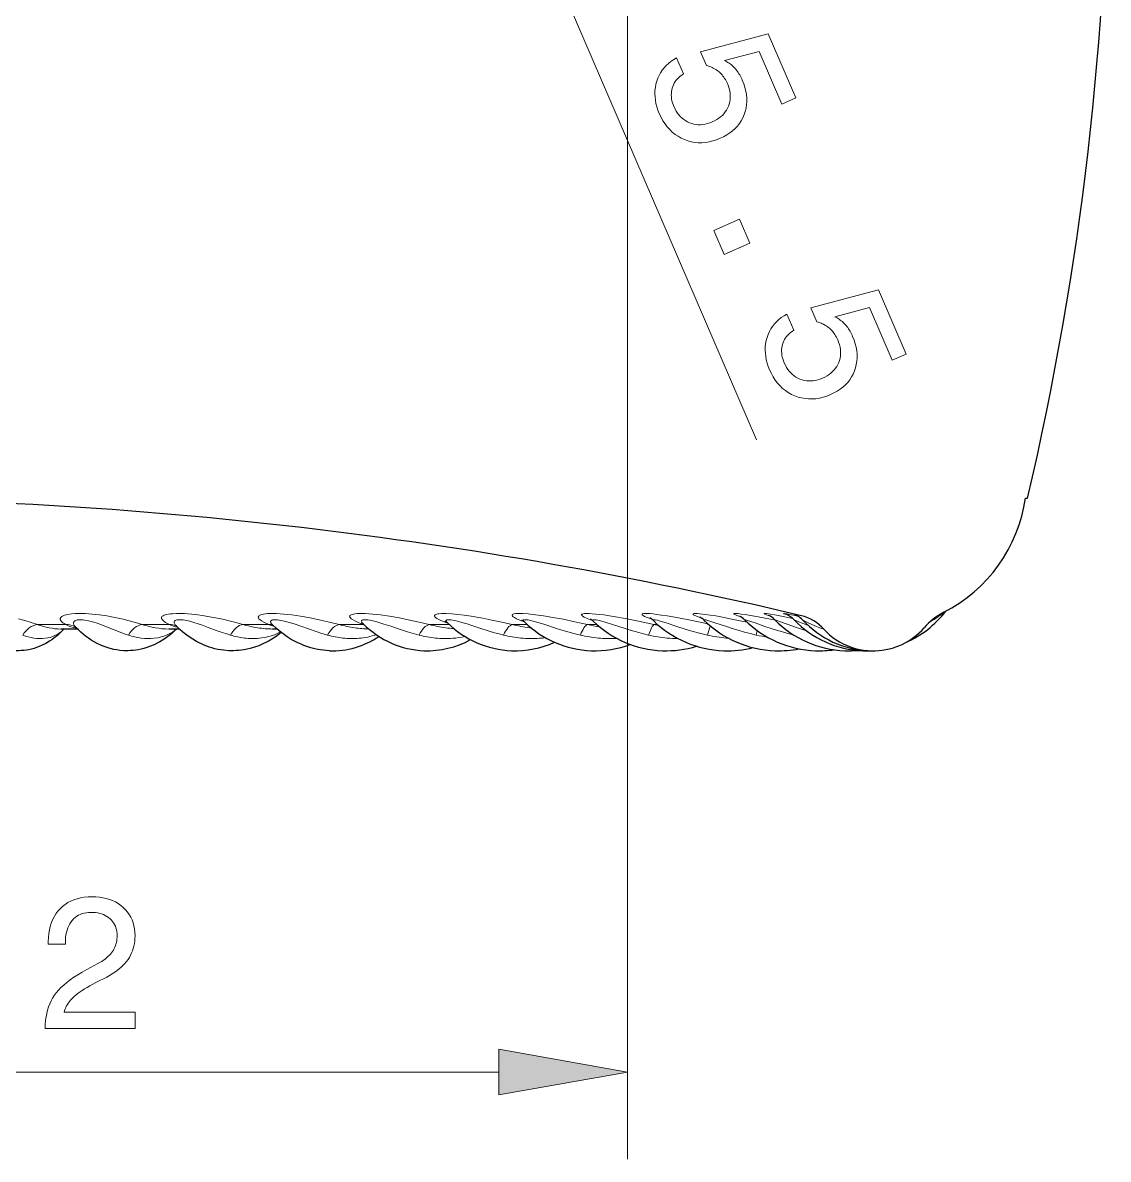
# Model space of a CAD drawing. Extents: x 0 to 297, y 0 to 420.
# Drawn here: x 153.73 to 178.62, y 105.87 to 131.92 of the extents above; entities that cross this region are included whole.
import ezdxf

# ---------------------------------------------------------------- set-up
doc = ezdxf.new("R2010")
doc.units = 0

msp = doc.modelspace()

# ---------------------------------------------------------------- linework, layer by layer
at = {"color": 7, "lineweight": 13}
for p, q in [((167.6, 140.125), (167.6, 105.869)), ((132.354, 107.869), (164.646, 107.869))]:
    msp.add_line(p, q, dxfattribs=at)
at = {"color": 7, "lineweight": 13, "ltscale": 0.313049}
msp.add_line((165.602, 133.86), (170.555, 122.359), dxfattribs=at)
at = {"color": 7, "lineweight": 30, "ltscale": 0.001249}
msp.add_line((176.725, 121.025), (176.775, 121.025), dxfattribs=at)
at = {"color": 7, "lineweight": 13, "ltscale": 0.01619}
msp.add_line((154.71, 118.127), (154.063, 118.127), dxfattribs=at)
at = {"color": 7, "lineweight": 30, "ltscale": 0.000805789}
msp.add_line((154.95, 118.055), (154.926, 118.076), dxfattribs=at)
at = {"color": 7, "lineweight": 13, "ltscale": 0.015672}
msp.add_line((157.092, 118.127), (156.465, 118.127), dxfattribs=at)
at = {"color": 7, "lineweight": 30, "ltscale": 0.000941966}
msp.add_line((157.252, 118.089), (157.224, 118.114), dxfattribs=at)
at = {"color": 7, "lineweight": 13, "ltscale": 0.014981}
msp.add_line((159.379, 118.127), (158.779, 118.127), dxfattribs=at)
at = {"color": 7, "lineweight": 30, "ltscale": 0.001097}
msp.add_line((159.454, 118.119), (159.421, 118.148), dxfattribs=at)
at = {"color": 7, "lineweight": 13, "ltscale": 0.014127}
msp.add_line((161.546, 118.127), (160.981, 118.127), dxfattribs=at)
at = {"color": 7, "lineweight": 13, "ltscale": 0.000231154}
msp.add_line((161.546, 118.127), (161.555, 118.124), dxfattribs=at)
at = {"color": 7, "lineweight": 13, "ltscale": 0.01157}
msp.add_line((163.509, 118.127), (163.046, 118.127), dxfattribs=at)
at = {"color": 7, "lineweight": 13, "ltscale": 0.00862}
msp.add_line((165.297, 118.127), (164.952, 118.127), dxfattribs=at)
at = {"color": 7, "lineweight": 13, "ltscale": 0.000806824}
msp.add_line((165.387, 118.05), (165.355, 118.054), dxfattribs=at)
at = {"color": 7, "lineweight": 13, "ltscale": 0.00544}
msp.add_line((166.895, 118.127), (166.678, 118.127), dxfattribs=at)
at = {"color": 7, "lineweight": 13, "ltscale": 0.002108}
msp.add_line((168.289, 118.127), (168.204, 118.127), dxfattribs=at)
at = {"color": 7, "lineweight": 13, "ltscale": 0.002866}
msp.add_line((168.317, 118.103), (168.204, 118.127), dxfattribs=at)
at = {"color": 7, "lineweight": 30, "ltscale": 0.009483}
msp.add_line((154.979, 118.025), (154.6, 118.025), dxfattribs=at)
at = {"color": 7, "lineweight": 30, "ltscale": 0.000650913}
msp.add_line((154.673, 118.025), (154.654, 118.008), dxfattribs=at)
at = {"color": 7, "lineweight": 30, "ltscale": 0.006085}
msp.add_line((157.318, 118.025), (157.075, 118.025), dxfattribs=at)
at = {"color": 7, "lineweight": 30, "ltscale": 0.002478}
msp.add_line((159.555, 118.025), (159.456, 118.025), dxfattribs=at)
at = {"color": 7, "lineweight": 13, "ltscale": 0.001442}
msp.add_line((169.919, 117.812), (169.862, 117.817), dxfattribs=at)
at = {"color": 7, "lineweight": 13, "ltscale": 0.002634}
msp.add_line((170.572, 117.988), (170.552, 117.885), dxfattribs=at)
at = {"color": 7, "lineweight": 13}
for points in [[(168.724, 131.118), (168.882, 130.75), (168.843, 130.724), (168.808, 130.697), (168.775, 130.668), (168.744, 130.638), (168.717, 130.606), (168.693, 130.573), (168.671, 130.538), (168.652, 130.502), (168.636, 130.465), (168.623, 130.426), (168.613, 130.386), (168.606, 130.346), (168.603, 130.305), (168.602, 130.263), (168.604, 130.221), (168.61, 130.178), (168.618, 130.135), (168.63, 130.091), (168.645, 130.046), (168.663, 130.001), (168.688, 129.948), (168.715, 129.898), (168.745, 129.851), (168.778, 129.809), (168.813, 129.77), (168.85, 129.734), (168.889, 129.702), (168.932, 129.674), (168.976, 129.649), (169.023, 129.628), (169.072, 129.611), (169.121, 129.599), (169.171, 129.59), (169.221, 129.586), (169.273, 129.586), (169.325, 129.59), (169.377, 129.599), (169.43, 129.612), (169.484, 129.629), (169.539, 129.651), (169.593, 129.676), (169.644, 129.704), (169.691, 129.734), (169.734, 129.766), (169.773, 129.801), (169.809, 129.838), (169.841, 129.878), (169.869, 129.919), (169.894, 129.964), (169.915, 130.01), (169.931, 130.058), (169.944, 130.107), (169.952, 130.157), (169.956, 130.207), (169.956, 130.259), (169.951, 130.311), (169.942, 130.364), (169.928, 130.418), (169.911, 130.473), (169.889, 130.529), (169.874, 130.561), (169.859, 130.591), (169.842, 130.62), (169.825, 130.649), (169.806, 130.676), (169.787, 130.702), (169.766, 130.727), (169.745, 130.751), (169.722, 130.773), (169.698, 130.795), (169.674, 130.815), (169.648, 130.834), (169.621, 130.852), (169.594, 130.869), (169.565, 130.885), (169.536, 130.899), (169.506, 130.912), (169.474, 130.924), (169.442, 130.935), (169.409, 130.945), (169.273, 131.26), (170.826, 131.672), (171.46, 130.2), (171.135, 130.06), (170.615, 131.267), (169.826, 131.058), (169.852, 131.045), (169.877, 131.031), (169.902, 131.016), (169.926, 131), (169.949, 130.983), (169.972, 130.965), (169.995, 130.946), (170.017, 130.925), (170.038, 130.904), (170.059, 130.881), (170.08, 130.858), (170.099, 130.834), (170.118, 130.809), (170.136, 130.782), (170.154, 130.756), (170.171, 130.728), (170.187, 130.699), (170.202, 130.669), (170.217, 130.639), (170.231, 130.608), (170.264, 130.523), (170.291, 130.44), (170.312, 130.358), (170.326, 130.278), (170.333, 130.198), (170.334, 130.119), (170.329, 130.042), (170.317, 129.966), (170.298, 129.891), (170.273, 129.817), (170.243, 129.745), (170.206, 129.678), (170.165, 129.614), (170.118, 129.554), (170.066, 129.498), (170.008, 129.445), (169.945, 129.397), (169.877, 129.352), (169.803, 129.311), (169.724, 129.274), (169.638, 129.24), (169.553, 129.213), (169.468, 129.193), (169.385, 129.18), (169.302, 129.173), (169.221, 129.174), (169.14, 129.181), (169.06, 129.196), (168.981, 129.217), (168.904, 129.245), (168.828, 129.28), (168.757, 129.32), (168.689, 129.365), (168.625, 129.417), (168.566, 129.474), (168.51, 129.536), (168.458, 129.604), (168.411, 129.678), (168.367, 129.758), (168.327, 129.843), (168.296, 129.92), (168.271, 129.997), (168.251, 130.073), (168.237, 130.148), (168.229, 130.223), (168.226, 130.296), (168.228, 130.369), (168.236, 130.441), (168.25, 130.513), (168.269, 130.583), (168.293, 130.652), (168.322, 130.717), (168.356, 130.779), (168.394, 130.837), (168.437, 130.892), (168.485, 130.944), (168.538, 130.993), (168.595, 131.038), (168.657, 131.079)], [(169.576, 127.162), (170.166, 127.417), (170.402, 126.869), (169.811, 126.614)], [(171.254, 125.243), (171.412, 124.875), (171.373, 124.849), (171.337, 124.822), (171.304, 124.793), (171.274, 124.763), (171.247, 124.731), (171.223, 124.698), (171.201, 124.664), (171.182, 124.628), (171.166, 124.59), (171.153, 124.551), (171.143, 124.511), (171.136, 124.471), (171.132, 124.43), (171.132, 124.388), (171.134, 124.346), (171.14, 124.303), (171.148, 124.26), (171.16, 124.216), (171.175, 124.171), (171.193, 124.126), (171.218, 124.073), (171.245, 124.023), (171.275, 123.977), (171.308, 123.934), (171.342, 123.895), (171.38, 123.859), (171.419, 123.827), (171.461, 123.799), (171.506, 123.775), (171.553, 123.754), (171.602, 123.737), (171.651, 123.724), (171.701, 123.715), (171.751, 123.711), (171.802, 123.711), (171.854, 123.716), (171.907, 123.724), (171.96, 123.737), (172.014, 123.755), (172.069, 123.776), (172.123, 123.801), (172.174, 123.829), (172.221, 123.859), (172.264, 123.892), (172.303, 123.926), (172.339, 123.963), (172.371, 124.003), (172.399, 124.045), (172.424, 124.089), (172.445, 124.135), (172.461, 124.183), (172.474, 124.232), (172.482, 124.282), (172.486, 124.333), (172.485, 124.384), (172.481, 124.436), (172.472, 124.49), (172.458, 124.544), (172.44, 124.599), (172.418, 124.654), (172.404, 124.686), (172.389, 124.716), (172.372, 124.746), (172.355, 124.774), (172.336, 124.801), (172.317, 124.827), (172.296, 124.852), (172.275, 124.876), (172.252, 124.898), (172.228, 124.92), (172.204, 124.941), (172.178, 124.96), (172.151, 124.978), (172.124, 124.994), (172.095, 125.01), (172.066, 125.024), (172.036, 125.038), (172.004, 125.05), (171.972, 125.06), (171.939, 125.07), (171.803, 125.385), (173.356, 125.797), (173.99, 124.326), (173.665, 124.186), (173.145, 125.392), (172.356, 125.183), (172.382, 125.17), (172.407, 125.156), (172.431, 125.141), (172.456, 125.125), (172.479, 125.108), (172.502, 125.09), (172.525, 125.071), (172.547, 125.051), (172.568, 125.029), (172.589, 125.007), (172.61, 124.983), (172.629, 124.959), (172.648, 124.934), (172.666, 124.908), (172.684, 124.881), (172.701, 124.853), (172.717, 124.824), (172.732, 124.795), (172.747, 124.764), (172.761, 124.733), (172.794, 124.649), (172.821, 124.566), (172.841, 124.484), (172.855, 124.403), (172.863, 124.323), (172.864, 124.245), (172.858, 124.167), (172.846, 124.091), (172.828, 124.016), (172.803, 123.942), (172.772, 123.87), (172.736, 123.803), (172.695, 123.739), (172.648, 123.679), (172.596, 123.623), (172.538, 123.57), (172.475, 123.522), (172.407, 123.477), (172.333, 123.436), (172.254, 123.399), (172.168, 123.365), (172.083, 123.338), (171.998, 123.318), (171.915, 123.305), (171.832, 123.299), (171.751, 123.299), (171.67, 123.307), (171.59, 123.321), (171.511, 123.342), (171.433, 123.37), (171.358, 123.405), (171.286, 123.445), (171.219, 123.491), (171.155, 123.542), (171.096, 123.599), (171.04, 123.661), (170.988, 123.73), (170.941, 123.803), (170.897, 123.883), (170.857, 123.968), (170.826, 124.046), (170.801, 124.122), (170.781, 124.198), (170.767, 124.273), (170.759, 124.348), (170.756, 124.421), (170.758, 124.494), (170.766, 124.566), (170.78, 124.638), (170.799, 124.708), (170.823, 124.777), (170.852, 124.842), (170.885, 124.904), (170.924, 124.963), (170.967, 125.018), (171.015, 125.069), (171.067, 125.118), (171.125, 125.163), (171.187, 125.205)], [(154.242, 108.869), (154.242, 108.881), (154.244, 108.969), (154.251, 109.054), (154.261, 109.135), (154.275, 109.214), (154.294, 109.29), (154.317, 109.363), (154.344, 109.432), (154.375, 109.499), (154.41, 109.564), (154.449, 109.625), (154.494, 109.684), (154.545, 109.744), (154.603, 109.803), (154.667, 109.862), (154.739, 109.922), (154.817, 109.981), (154.901, 110.04), (154.993, 110.099), (155.091, 110.157), (155.195, 110.216), (155.45, 110.355), (155.495, 110.38), (155.537, 110.406), (155.577, 110.433), (155.614, 110.46), (155.649, 110.487), (155.681, 110.515), (155.711, 110.544), (155.738, 110.574), (155.763, 110.604), (155.786, 110.634), (155.806, 110.666), (155.823, 110.699), (155.839, 110.732), (155.853, 110.767), (155.865, 110.803), (155.874, 110.84), (155.881, 110.878), (155.887, 110.917), (155.89, 110.957), (155.891, 110.998), (155.889, 111.045), (155.884, 111.09), (155.876, 111.133), (155.865, 111.174), (155.85, 111.213), (155.832, 111.251), (155.811, 111.287), (155.786, 111.321), (155.759, 111.353), (155.728, 111.383), (155.694, 111.411), (155.658, 111.436), (155.62, 111.458), (155.579, 111.477), (155.536, 111.493), (155.492, 111.506), (155.445, 111.516), (155.395, 111.524), (155.344, 111.528), (155.29, 111.529), (155.237, 111.528), (155.186, 111.522), (155.137, 111.513), (155.091, 111.5), (155.047, 111.483), (155.005, 111.463), (154.966, 111.439), (154.928, 111.411), (154.894, 111.379), (154.861, 111.344), (154.831, 111.305), (154.805, 111.264), (154.781, 111.22), (154.761, 111.173), (154.743, 111.124), (154.729, 111.071), (154.718, 111.016), (154.71, 110.958), (154.706, 110.897), (154.704, 110.834), (154.704, 110.798), (154.312, 110.798), (154.312, 110.859), (154.315, 110.952), (154.323, 111.041), (154.336, 111.126), (154.355, 111.207), (154.379, 111.284), (154.409, 111.357), (154.444, 111.426), (154.485, 111.492), (154.53, 111.553), (154.582, 111.611), (154.638, 111.663), (154.697, 111.71), (154.761, 111.752), (154.828, 111.788), (154.9, 111.818), (154.975, 111.843), (155.054, 111.863), (155.136, 111.877), (155.223, 111.885), (155.313, 111.888), (155.4, 111.885), (155.484, 111.878), (155.564, 111.866), (155.64, 111.848), (155.714, 111.826), (155.783, 111.799), (155.85, 111.767), (155.913, 111.73), (155.973, 111.688), (156.029, 111.641), (156.081, 111.59), (156.127, 111.536), (156.168, 111.479), (156.204, 111.419), (156.234, 111.356), (156.258, 111.29), (156.277, 111.22), (156.291, 111.148), (156.299, 111.072), (156.302, 110.994), (156.3, 110.933), (156.296, 110.873), (156.288, 110.815), (156.276, 110.758), (156.262, 110.703), (156.244, 110.65), (156.224, 110.598), (156.199, 110.547), (156.172, 110.498), (156.142, 110.451), (156.108, 110.405), (156.071, 110.36), (156.03, 110.317), (155.987, 110.275), (155.939, 110.234), (155.889, 110.194), (155.835, 110.155), (155.777, 110.118), (155.717, 110.082), (155.653, 110.047), (155.4, 109.919), (155.33, 109.882), (155.264, 109.845), (155.202, 109.809), (155.144, 109.774), (155.09, 109.74), (155.04, 109.706), (154.995, 109.674), (154.953, 109.641), (154.916, 109.61), (154.882, 109.579), (154.852, 109.549), (154.824, 109.517), (154.797, 109.485), (154.774, 109.452), (154.752, 109.419), (154.732, 109.384), (154.714, 109.349), (154.699, 109.314), (154.686, 109.277), (154.674, 109.24), (156.302, 109.24), (156.302, 108.869)], [(164.646, 107.348), (167.6, 107.869), (164.646, 108.39)]]:
    msp.add_lwpolyline(points, close=True, dxfattribs=at)
for points in [[(154.71, 118.127), (154.677, 118.148), (154.647, 118.17), (154.626, 118.188), (154.61, 118.205), (154.601, 118.218), (154.594, 118.231), (154.589, 118.242), (154.587, 118.254), (154.587, 118.264), (154.59, 118.274), (154.594, 118.283), (154.6, 118.292), (154.612, 118.304), (154.625, 118.314), (154.653, 118.329), (154.684, 118.341), (154.721, 118.351), (154.76, 118.359), (154.842, 118.371), (154.93, 118.378), (155.021, 118.381), (155.092, 118.38), (155.165, 118.378), (155.32, 118.368), (155.484, 118.35), (155.657, 118.325), (155.838, 118.292), (156.028, 118.25), (156.169, 118.214), (156.316, 118.173), (156.465, 118.127)], [(157.092, 118.127), (157.045, 118.15), (157.001, 118.176), (156.964, 118.202), (156.945, 118.218), (156.93, 118.233), (156.921, 118.246), (156.914, 118.257), (156.91, 118.268), (156.909, 118.278), (156.91, 118.287), (156.912, 118.296), (156.92, 118.309), (156.932, 118.32), (156.947, 118.33), (156.97, 118.341), (156.996, 118.35), (157.031, 118.359), (157.069, 118.366), (157.112, 118.372), (157.158, 118.376), (157.254, 118.38), (157.357, 118.38), (157.434, 118.377), (157.515, 118.372), (157.605, 118.365), (157.698, 118.355), (157.891, 118.329), (158.101, 118.292), (158.314, 118.248), (158.432, 118.22), (158.554, 118.189), (158.665, 118.159), (158.779, 118.127)], [(159.379, 118.127), (159.317, 118.153), (159.257, 118.182), (159.206, 118.212), (159.167, 118.24), (159.145, 118.262), (159.133, 118.281), (159.129, 118.297), (159.13, 118.305), (159.132, 118.313), (159.139, 118.323), (159.147, 118.331), (159.165, 118.342), (159.186, 118.351), (159.21, 118.358), (159.248, 118.366), (159.291, 118.373), (159.343, 118.377), (159.399, 118.38), (159.469, 118.381), (159.544, 118.379), (159.628, 118.375), (159.716, 118.368), (159.9, 118.349), (160.1, 118.32), (160.319, 118.281), (160.558, 118.231), (160.764, 118.183), (160.981, 118.127)], [(161.546, 118.127), (161.475, 118.153), (161.406, 118.182), (161.343, 118.212), (161.293, 118.24), (161.26, 118.262), (161.24, 118.282), (161.228, 118.298), (161.225, 118.309), (161.224, 118.318), (161.227, 118.326), (161.231, 118.333), (161.243, 118.344), (161.259, 118.352), (161.279, 118.359), (161.31, 118.367), (161.347, 118.373), (161.393, 118.378), (161.445, 118.38), (161.509, 118.381), (161.579, 118.379), (161.662, 118.375), (161.75, 118.368), (161.933, 118.348), (162.135, 118.319), (162.36, 118.28), (162.607, 118.23), (162.82, 118.182), (163.046, 118.127)], [(163.473, 118.16), (163.37, 118.199), (163.286, 118.236), (163.227, 118.268), (163.197, 118.289), (163.181, 118.307), (163.173, 118.321), (163.172, 118.33), (163.174, 118.337), (163.179, 118.345), (163.186, 118.351), (163.202, 118.359), (163.222, 118.366), (163.245, 118.371), (163.271, 118.375), (163.332, 118.38), (163.384, 118.381), (163.44, 118.38), (163.57, 118.373), (163.702, 118.361), (163.849, 118.343), (164.01, 118.319), (164.14, 118.298), (164.279, 118.273), (164.487, 118.231), (164.712, 118.183), (164.952, 118.127)], [(165.226, 118.193), (165.128, 118.229), (165.055, 118.26), (165.006, 118.286), (164.978, 118.305), (164.961, 118.32), (164.953, 118.332), (164.951, 118.34), (164.952, 118.346), (164.957, 118.353), (164.963, 118.359), (164.977, 118.365), (164.994, 118.37), (165.039, 118.377), (165.095, 118.381), (165.143, 118.381), (165.197, 118.379), (165.32, 118.371), (165.485, 118.353), (165.674, 118.326), (165.886, 118.291), (166.123, 118.247), (166.387, 118.192), (166.678, 118.127)], [(166.789, 118.223), (166.675, 118.266), (166.604, 118.299), (166.565, 118.323), (166.555, 118.331), (166.548, 118.339), (166.544, 118.346), (166.544, 118.352), (166.545, 118.357), (166.549, 118.362), (166.563, 118.369), (166.583, 118.375), (166.61, 118.378), (166.659, 118.381), (166.719, 118.38), (166.79, 118.376), (166.87, 118.369), (167.057, 118.347), (167.28, 118.312), (167.542, 118.266), (167.853, 118.203), (168.204, 118.127)], [(168.138, 118.256), (168.047, 118.289), (167.988, 118.315), (167.954, 118.334), (167.936, 118.349), (167.933, 118.354), (167.931, 118.359), (167.932, 118.363), (167.935, 118.367), (167.945, 118.373), (167.961, 118.377), (167.983, 118.379), (168.009, 118.381), (168.058, 118.38), (168.117, 118.377), (168.187, 118.371), (168.267, 118.361), (168.379, 118.346), (168.504, 118.327), (168.768, 118.281), (169.08, 118.22), (169.443, 118.143)], [(169.276, 118.282), (169.181, 118.317), (169.129, 118.341), (169.114, 118.35), (169.105, 118.357), (169.101, 118.363), (169.1, 118.365), (169.1, 118.368), (169.101, 118.371), (169.104, 118.373), (169.11, 118.376), (169.124, 118.379), (169.164, 118.381), (169.206, 118.379), (169.256, 118.376), (169.38, 118.361), (169.491, 118.345), (169.62, 118.324), (169.776, 118.296), (169.953, 118.262), (170.337, 118.183)], [(170.196, 118.303), (170.105, 118.334), (170.057, 118.355), (170.04, 118.366), (170.036, 118.37), (170.035, 118.372), (170.036, 118.375), (170.039, 118.377), (170.048, 118.379), (170.063, 118.381), (170.083, 118.381), (170.137, 118.377), (170.208, 118.369), (170.296, 118.356), (170.416, 118.336), (170.558, 118.31), (170.912, 118.24), (170.99, 118.224)], [(170.849, 118.328), (170.788, 118.348), (170.751, 118.362), (170.733, 118.372), (170.73, 118.375), (170.729, 118.376), (170.729, 118.377), (170.729, 118.378), (170.73, 118.379), (170.733, 118.38), (170.739, 118.381), (170.758, 118.381), (170.788, 118.378), (170.88, 118.365), (170.974, 118.349), (171.09, 118.327), (171.389, 118.267)], [(171.505, 118.319), (171.359, 118.35), (171.255, 118.37), (171.192, 118.38), (171.176, 118.381), (171.173, 118.381), (171.173, 118.38), (171.172, 118.38), (171.172, 118.38), (171.172, 118.379), (171.172, 118.379), (171.172, 118.379), (171.173, 118.378), (171.18, 118.374), (171.207, 118.365), (171.256, 118.35)], [(171.587, 118.329), (171.387, 118.375), (171.363, 118.38), (171.36, 118.381), (171.36, 118.381), (171.359, 118.381), (171.36, 118.381), (171.362, 118.38), (171.387, 118.373)], [(153.632, 118.259), (153.773, 118.221), (153.917, 118.177), (154.063, 118.127)], [(154.95, 118.055), (154.925, 118.083), (154.908, 118.109), (154.897, 118.131), (154.893, 118.145), (154.892, 118.158), (154.893, 118.175), (154.898, 118.188), (154.904, 118.198), (154.912, 118.206), (154.924, 118.215), (154.938, 118.222), (154.956, 118.229), (154.976, 118.234), (155.02, 118.239), (155.068, 118.238), (155.107, 118.236), (155.147, 118.23), (155.236, 118.213), (155.293, 118.199), (155.354, 118.182), (155.433, 118.156), (155.518, 118.126), (155.688, 118.06), (155.882, 117.983), (156.056, 117.918), (156.149, 117.885)], [(157.252, 118.089), (157.225, 118.121), (157.209, 118.148), (157.202, 118.17), (157.201, 118.182), (157.203, 118.192), (157.207, 118.202), (157.213, 118.21), (157.223, 118.218), (157.234, 118.224), (157.26, 118.233), (157.291, 118.238), (157.316, 118.239), (157.343, 118.239), (157.404, 118.233), (157.479, 118.221), (157.561, 118.202), (157.652, 118.176), (157.752, 118.144), (157.824, 118.12), (157.982, 118.062), (158.185, 117.987), (158.281, 117.953), (158.382, 117.919), (158.489, 117.885)], [(159.454, 118.119), (159.432, 118.145), (159.419, 118.165), (159.412, 118.181), (159.411, 118.192), (159.412, 118.2), (159.414, 118.208), (159.418, 118.214), (159.428, 118.222), (159.439, 118.229), (159.453, 118.233), (159.469, 118.236), (159.505, 118.239), (159.536, 118.238), (159.57, 118.235), (159.647, 118.223), (159.726, 118.206), (159.815, 118.182), (159.948, 118.14), (160.102, 118.088), (160.277, 118.027), (160.46, 117.965), (160.56, 117.933), (160.72, 117.885)], [(161.533, 118.145), (161.511, 118.17), (161.5, 118.189), (161.497, 118.203), (161.498, 118.211), (161.501, 118.218), (161.507, 118.224), (161.515, 118.229), (161.53, 118.235), (161.547, 118.238), (161.568, 118.239), (161.59, 118.239), (161.642, 118.234), (161.686, 118.227), (161.734, 118.217), (161.847, 118.189), (161.941, 118.161), (162.011, 118.139), (162.166, 118.088), (162.37, 118.02), (162.555, 117.96), (162.656, 117.93), (162.816, 117.885)], [(163.465, 118.168), (163.449, 118.187), (163.44, 118.202), (163.437, 118.213), (163.438, 118.22), (163.442, 118.225), (163.447, 118.23), (163.454, 118.233), (163.469, 118.237), (163.487, 118.239), (163.516, 118.238), (163.55, 118.235), (163.619, 118.223), (163.7, 118.204), (163.801, 118.176), (163.918, 118.14), (164.053, 118.096), (164.207, 118.046), (164.426, 117.977), (164.549, 117.941), (164.65, 117.913), (164.756, 117.885)], [(165.232, 118.188), (165.215, 118.208), (165.211, 118.215), (165.211, 118.221), (165.212, 118.226), (165.215, 118.23), (165.22, 118.234), (165.227, 118.236), (165.244, 118.239), (165.265, 118.239), (165.291, 118.236), (165.321, 118.232), (165.374, 118.221), (165.436, 118.206), (165.514, 118.185), (165.705, 118.126), (165.949, 118.047), (166.094, 118.002), (166.225, 117.963), (166.366, 117.924), (166.517, 117.885)], [(166.813, 118.204), (166.801, 118.218), (166.798, 118.223), (166.798, 118.228), (166.799, 118.231), (166.802, 118.234), (166.808, 118.237), (166.817, 118.239), (166.842, 118.238), (166.875, 118.234), (166.918, 118.226), (167.012, 118.202), (167.088, 118.179), (167.276, 118.12), (167.518, 118.042), (167.661, 117.998), (167.859, 117.942), (167.968, 117.913), (168.082, 117.885)], [(168.191, 118.217), (168.183, 118.227), (168.182, 118.231), (168.183, 118.235), (168.185, 118.236), (168.19, 118.238), (168.202, 118.239), (168.235, 118.235), (168.283, 118.225), (168.345, 118.208), (168.488, 118.164), (168.754, 118.077), (168.923, 118.024), (169.076, 117.978), (169.245, 117.931), (169.431, 117.885)], [(169.352, 118.227), (169.348, 118.233), (169.347, 118.235), (169.348, 118.236), (169.349, 118.237), (169.351, 118.238), (169.36, 118.239), (169.392, 118.234), (169.443, 118.22), (169.488, 118.207), (169.603, 118.17), (169.845, 118.088), (170.001, 118.038), (170.135, 117.996), (170.283, 117.954), (170.412, 117.919), (170.552, 117.885)], [(170.284, 118.234), (170.282, 118.237), (170.282, 118.237), (170.282, 118.238), (170.282, 118.238), (170.283, 118.239), (170.286, 118.239), (170.303, 118.236), (170.351, 118.222), (170.397, 118.207), (170.523, 118.163), (170.747, 118.084), (170.892, 118.036), (171.016, 117.997), (171.152, 117.957), (171.272, 117.925), (171.399, 117.893)], [(170.975, 118.238), (170.975, 118.239), (170.975, 118.239), (170.975, 118.239), (170.975, 118.239), (170.975, 118.239), (170.976, 118.239), (170.978, 118.239), (171.008, 118.229), (171.084, 118.2), (171.283, 118.125), (171.427, 118.073), (171.61, 118.011), (171.715, 117.978)], [(172.103, 118.018), (172.011, 118.053), (171.93, 118.085), (171.823, 118.13), (171.74, 118.167), (171.678, 118.197), (171.636, 118.219), (171.615, 118.232), (171.61, 118.236)], [(157.251, 118.025), (157.223, 118.001), (157.193, 117.978), (157.161, 117.956), (157.127, 117.935), (157.057, 117.898), (156.983, 117.867), (156.905, 117.843), (156.825, 117.824), (156.742, 117.812)]]:
    msp.add_lwpolyline(points, dxfattribs=at)
at = {"color": 7, "lineweight": 30}
for points in [[(156.042, 117.528), (155.952, 117.535), (155.883, 117.545), (155.815, 117.557), (155.728, 117.578), (155.662, 117.598), (155.596, 117.621), (155.531, 117.646), (155.433, 117.692), (155.364, 117.729), (155.297, 117.769), (155.231, 117.813), (155.167, 117.86), (155.11, 117.905), (155.055, 117.953), (155.002, 118.003), (154.95, 118.055)], [(158.456, 117.528), (158.342, 117.537), (158.272, 117.547), (158.203, 117.559), (158.134, 117.574), (158.066, 117.593), (158.005, 117.611), (157.945, 117.633), (157.885, 117.656), (157.827, 117.682), (157.769, 117.709), (157.711, 117.739), (157.627, 117.789), (157.544, 117.843), (157.491, 117.881), (157.44, 117.92), (157.389, 117.962), (157.34, 118.005), (157.252, 118.089)], [(160.76, 117.528), (160.685, 117.532), (160.621, 117.539), (160.556, 117.548), (160.492, 117.559), (160.429, 117.572), (160.336, 117.595), (160.244, 117.624), (160.177, 117.648), (160.11, 117.674), (160.034, 117.708), (159.959, 117.746), (159.886, 117.786), (159.791, 117.845), (159.727, 117.888), (159.665, 117.934), (159.605, 117.983), (159.546, 118.033), (159.454, 118.119)], [(154.654, 118.008), (154.598, 117.951), (154.52, 117.88), (154.439, 117.814), (154.391, 117.779), (154.342, 117.746), (154.257, 117.695), (154.17, 117.651), (154.1, 117.621), (154.043, 117.599), (153.985, 117.58), (153.926, 117.564), (153.866, 117.551), (153.809, 117.541), (153.751, 117.533), (153.693, 117.529), (153.635, 117.526), (153.544, 117.528)], [(157.252, 118.025), (157.2, 117.976), (157.153, 117.933), (157.104, 117.891), (157.053, 117.852), (156.996, 117.81), (156.933, 117.769), (156.871, 117.732), (156.808, 117.697), (156.74, 117.664), (156.637, 117.622), (156.571, 117.599), (156.506, 117.579), (156.439, 117.562), (156.377, 117.55), (156.318, 117.54), (156.259, 117.533), (156.2, 117.529), (156.141, 117.526), (156.042, 117.528)], [(159.652, 117.944), (159.584, 117.891), (159.514, 117.84), (159.44, 117.792), (159.379, 117.755), (159.319, 117.722), (159.236, 117.682), (159.138, 117.641), (159.042, 117.607), (158.941, 117.578), (158.87, 117.561), (158.799, 117.548), (158.74, 117.539), (158.681, 117.533), (158.622, 117.529), (158.563, 117.527), (158.456, 117.528)], [(172.103, 118.018), (172.166, 117.952), (172.233, 117.89), (172.305, 117.832), (172.38, 117.778), (172.46, 117.73), (172.545, 117.684), (172.634, 117.644), (172.726, 117.61), (172.82, 117.581), (172.915, 117.558), (173.012, 117.542), (173.11, 117.531)]]:
    msp.add_lwpolyline(points, dxfattribs=at)
for centre, radius, start, end in [((108.511, 137.025), 70.114, 346.80893, 359.99999), ((148.502, 20.854), 100.172, 76.67624, 90.00099), ((173.261, 121.525), 3.5, 297.0532, 351.7866), ((169.072, 117.948), 0.395, 44.8452, 62.2147), ((169.981, 117.936), 0.425, 44.5784, 63.8881), ((170.652, 117.924), 0.451, 44.1133, 66.0792), ((171.073, 117.909), 0.478, 43.6817, 68.8737), ((171.245, 117.893), 0.501, 43.201, 73.5899), ((171.33, 117.319), 1.043, 42.1485, 75.7252), ((173.033, 119.874), 2.357, 293.6422, 322.2905), ((175.575, 117.019), 1.566, 117.4737, 138.5899), ((161.343, 117.957), 0.267, 44.7842, 55.8098), ((163.261, 117.963), 0.289, 45.0439, 57.0227), ((165.034, 119.755), 2.23, 225.3445, 267.5648), ((165.009, 117.963), 0.316, 45.222, 58.1243), ((166.858, 119.853), 2.327, 225.6747, 267.7845), ((166.572, 117.961), 0.342, 45.2258, 59.378), ((168.483, 119.923), 2.397, 225.821, 267.9298), ((167.931, 117.956), 0.369, 45.1028, 60.6855), ((169.891, 119.964), 2.438, 225.7692, 268.0163), ((171.067, 119.974), 2.448, 225.5267, 268.0378), ((171.998, 119.954), 2.428, 225.0897, 267.9933), ((172.673, 119.904), 2.379, 224.4532, 267.8793), ((173.086, 119.827), 2.302, 223.6106, 267.6896), ((173.239, 119.073), 1.546, 271.523, 318.7496), ((160.829, 119.424), 1.898, 267.9115, 304.2621), ((163.004, 119.574), 2.047, 267.9022, 298.9443), ((165.018, 119.707), 2.181, 267.9181, 294.4903), ((166.85, 119.823), 2.297, 267.9685, 290.5782), ((168.48, 119.91), 2.384, 268.0091, 287.1201), ((169.891, 119.961), 2.435, 268.0325, 283.9628), ((171.067, 119.974), 2.448, 268.0384, 280.9733), ((171.996, 119.947), 2.421, 268.0242, 278.0329), ((172.668, 119.881), 2.355, 267.9873, 275.0183), ((173.075, 119.778), 2.252, 267.9251, 271.7776), ((173.23, 119.104), 1.578, 265.6423, 271.8242), ((173.213, 119.644), 2.118, 267.8358, 271.8211)]:
    msp.add_arc(centre, radius, start, end, dxfattribs=at)
at = {"color": 7, "lineweight": 13}
for centre, radius, start, end in [((173.238, 120.504), 2.653, 299.3923, 308.4809), ((154.767, 120.19), 2.18, 251.1687, 258.5239), ((154.613, 119.412), 1.387, 258.3353, 269.4323), ((154.729, 117.72), 0.407, 59.3611, 92.6225), ((155.074, 118.808), 0.772, 241.9256, 261.5528), ((157.228, 120.629), 2.616, 253.0466, 259.8933), ((157.088, 119.82), 1.795, 259.7629, 269.5862), ((157.108, 117.758), 0.369, 69.5347, 92.6033), ((157.488, 118.997), 0.956, 245.5282, 257.2457), ((159.596, 121.06), 3.045, 254.4455, 260.887), ((159.468, 120.239), 2.214, 260.792, 269.6853), ((159.394, 117.798), 0.329, 79.7448, 92.6286), ((159.801, 119.19), 1.145, 248.3244, 253.8386), ((161.844, 121.463), 3.446, 255.4952, 261.6226), ((161.734, 120.71), 2.685, 261.6159, 268.5185), ((163.948, 121.82), 3.802, 256.2792, 262.1711), ((163.865, 121.254), 3.23, 262.2606, 265.5687), ((165.884, 122.115), 4.096, 256.8522, 262.5773), ((167.652, 122.45), 4.431, 257.297, 260.9936), ((171.252, 117.433), 1.876, 159.2814, 166.0439), ((173.608, 123.012), 5.251, 245.3629, 249.2463), ((154.172, 119.036), 1.234, 248.7901, 261.1166), ((154.129, 118.757), 0.952, 261.0902, 276.9176), ((154.177, 118.485), 0.676, 275.623, 314.9118), ((156.647, 119.343), 1.541, 251.1361, 262.2724), ((156.61, 119.062), 1.257, 262.2514, 276.0281), ((159.035, 119.655), 1.851, 252.8663, 263.0956), ((159.002, 119.379), 1.574, 263.0781, 275.3932), ((159.047, 119.035), 1.227, 274.8061, 298.602), ((161.307, 119.956), 2.152, 254.1598, 263.6979), ((161.279, 119.694), 1.889, 263.6831, 274.9278), ((161.307, 119.403), 1.597, 274.7965, 289.2771), ((163.44, 120.234), 2.43, 255.1292, 264.1441), ((163.415, 119.993), 2.187, 264.1319, 274.5824), ((163.432, 119.767), 1.962, 274.6117, 282.8376), ((165.409, 120.477), 2.672, 255.8473, 264.4743), ((165.389, 120.262), 2.457, 264.4646, 274.3264), ((165.398, 120.105), 2.3, 274.3984, 277.8988), ((167.194, 120.673), 2.869, 256.362, 264.714), ((167.177, 120.496), 2.691, 264.7128, 273.6818), ((168.774, 120.815), 3.011, 256.7046, 264.8795), ((168.763, 120.703), 2.898, 264.9057, 269.9347), ((170.132, 120.896), 3.092, 256.8943, 264.9812), ((171.257, 120.93), 3.125, 256.9546, 261.7669)]:
    msp.add_arc(centre, radius, start, end, dxfattribs=at)
for centre, major_axis, ratio, start_param, end_param in [((154.035, 117.641), (-0.173, -0.469), 0.773226, 3.516596, 4.465363), ((156.425, 117.641), (-0.155, -0.475), 0.706783, 3.465551, 4.414318), ((158.728, 117.641), (-0.141, -0.48), 0.632596, 3.423762, 4.372529), ((160.919, 117.641), (-0.131, -0.482), 0.551479, 3.388326, 4.337093), ((162.974, 117.641), (-0.124, -0.484), 0.464319, 3.35734, 4.306107), ((164.87, 117.641), (-0.118, -0.486), 0.372072, 3.329493, 4.27826), ((166.587, 117.641), (-0.114, -0.487), 0.275749, 3.303836, 4.252603), ((168.106, 117.641), (-0.111, -0.487), 0.176404, 3.279642, 4.228409)]:
    msp.add_ellipse(centre, major_axis=major_axis, ratio=ratio, start_param=start_param, end_param=end_param, dxfattribs=at)
at = {"color": 7, "lineweight": 30}
for centre, major_axis, ratio, start_param, end_param in [((163.014, 119.972), (-0.038, -2.446), 0.90776, 5.569868, 6.261823), ((173.217, 119.974), (-0.03, -2.448), 0.930389, 5.513574, 6.259497)]:
    msp.add_ellipse(centre, major_axis=major_axis, ratio=ratio, start_param=start_param, end_param=end_param, dxfattribs=at)
at = {"color": 7, "lineweight": 13}
msp.add_solid([(164.646, 107.348), (167.6, 107.869), (164.646, 107.348), (164.646, 108.39)], dxfattribs=at)

doc.saveas('drawing.dxf')
